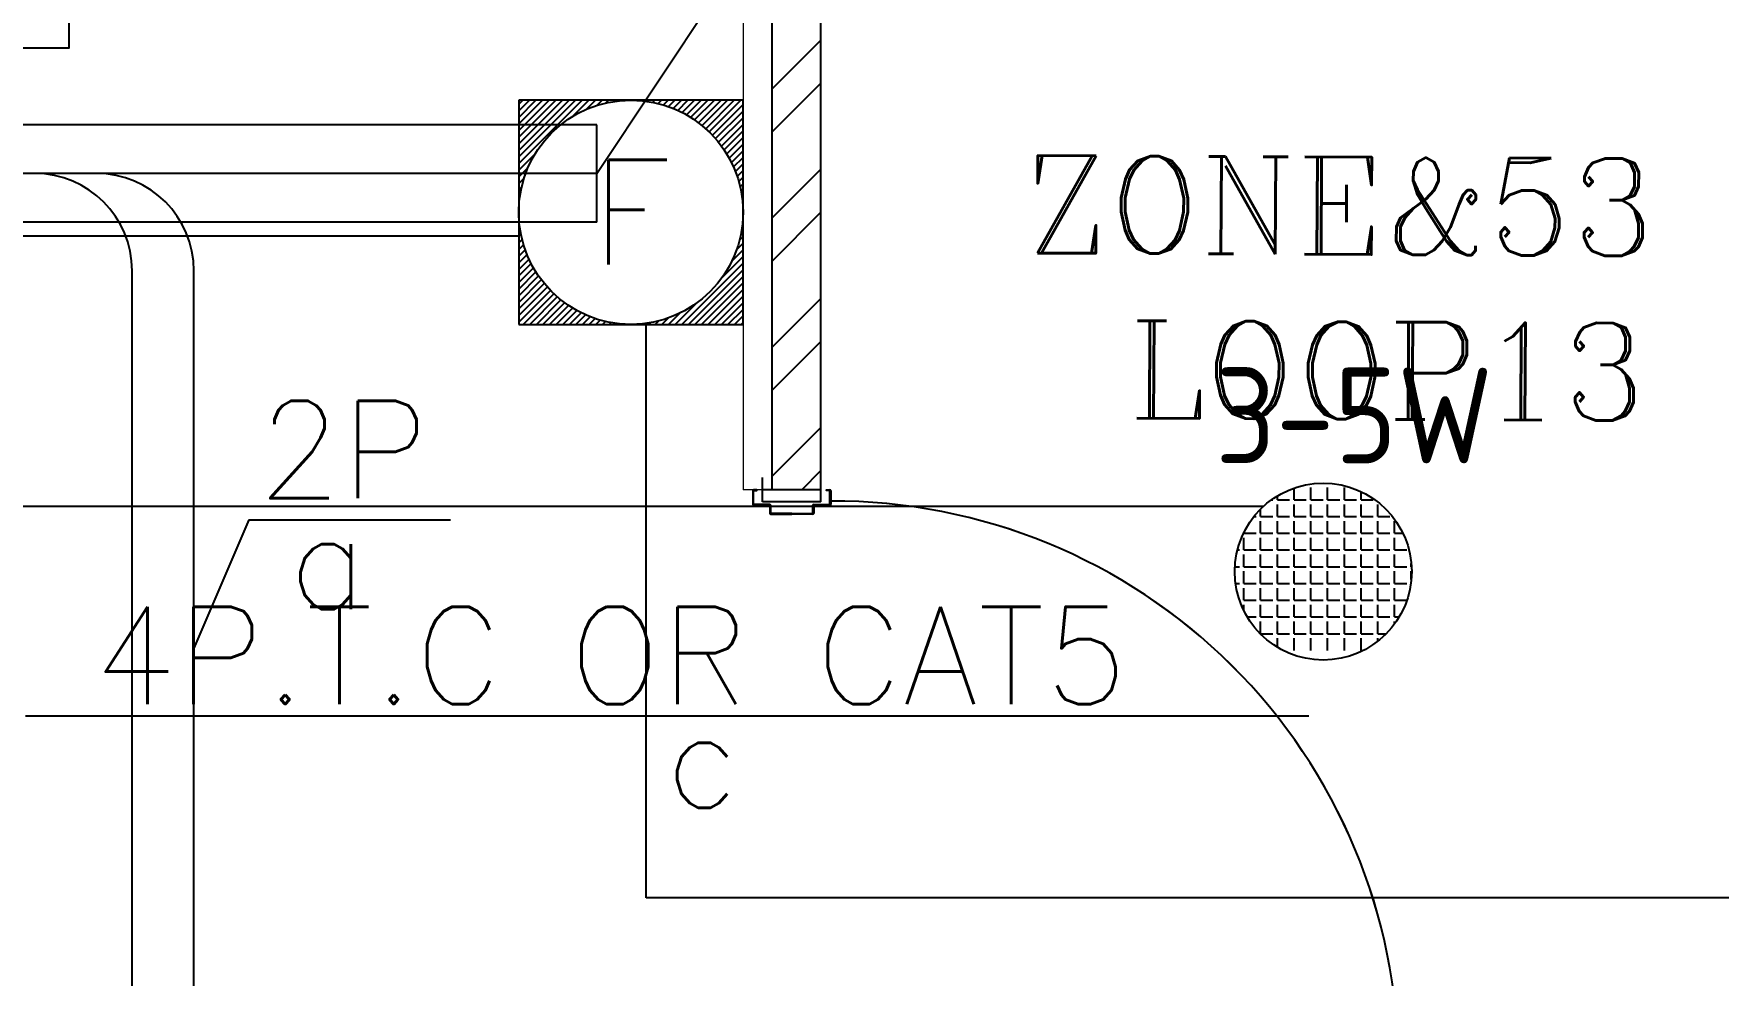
# Model space of a CAD drawing. Header units: inches. Extents: x 567429 to 582707, y 126347 to 133675.
# Drawn here: x 581721.3 to 582067.3, y 129808.1 to 130001.5 of the extents above; entities that cross this region are included whole.
import ezdxf
from ezdxf.enums import TextEntityAlignment as Align

# ---------------------------------------------------------------- set-up
doc = ezdxf.new("R2010")
doc.units = ezdxf.units.IN
doc.header["$MEASUREMENT"] = 0
doc.linetypes.add('DASHED', pattern=[0.75, 0.5, -0.25])
for name, color, linetype in [('COMPUTER WIRE', 4, 'Continuous'), ('Door', 1, 'Continuous'), ('FIRE', 3, 'Continuous'), ('FIRE WIRE', 4, 'Continuous'), ('hatch lika', 1, 'Continuous'), ('L.C C.T', 5, 'Continuous'), ('NURSE CALL', 3, 'Continuous'), ('SOUND', 3, 'Continuous'), ('SOUND WIRE', 4, 'Continuous'), ('TEL', 3, 'Continuous'), ('TEL WIRE', 4, 'Continuous'), ('wall', 4, 'Continuous'), ('wall kanaf', 4, 'Continuous'), ('wall lika', 1, 'Continuous')]:
    doc.layers.add(name, color=color, linetype=linetype)
doc.styles.add('2floorplan$0$style1', font='romans.shx', dxfattribs={"height": 40})
doc.styles.add('ISOCP', font='isocp.shx')
doc.styles.add('ROMANC', font='ROMANC.shx')
doc.styles.add('ROMANS', font='romans.shx')

# ---------------------------------------------------------------- blocks, each defined once
blk = doc.blocks.new('D-125')
at = {"layer": 'Door', "ltscale": 8}
for p, q in [((-3.12, 124.61), (-3.12, 9.21)), ((-6.82, 10.41), (-6.82, 123.41))]:
    blk.add_line(p, q, dxfattribs=at)
at = {"layer": 'Door', "color": 15, "linetype": 'DASHED'}
for p, q in [((-6.48, 8.69), (-6.48, 4.5)), ((-6.48, 8.69), (-4.47, 8.69)), ((-5.99, 8.36), (-5.99, 4.48)), ((-5.99, 8.36), (-4.47, 8.36))]:
    blk.add_line(p, q, dxfattribs=at)
at = {"layer": 'Door', "color": 15}
for p, q in [((-4.83, 8.52), (-3.37, 8.52)), ((-4.1, 7.79), (-4.1, 9.25))]:
    blk.add_line(p, q, dxfattribs=at)
at = {"layer": 'Door', "ltscale": 8}
blk.add_lwpolyline([(-4.32, 123.41), (-4.32, 124.61), (-2.72, 124.61), (-2.72, 9.21), (-4.32, 9.21), (-4.32, 10.41), (-7.22, 10.41), (-7.22, 123.41)], close=True, dxfattribs=at)
at = {"layer": 'Door'}
for points in [[(-117.67, 0), (-117.67, 4.24, 0.414214), (-117.76, 4.33), (-119.21, 4.33, -0.414214), (-119.47, 4.59), (-119.47, 7.74, 0.414214), (-119.56, 7.83), (-122.24, 7.83, 0.414214), (-122.33, 7.74), (-122.33, 7.15), (-122.5, 7.15), (-122.5, 7.74, -0.414214), (-122.24, 8), (-119.56, 8, -0.414214), (-119.3, 7.74), (-119.3, 4.59, 0.414214), (-119.21, 4.5), (-117.76, 4.5, -0.414214), (-117.5, 4.24), (-117.5, 0)], [(-7.33, 0), (-7.33, 4.24, -0.414214), (-7.24, 4.33), (-5.79, 4.33, 0.414214), (-5.53, 4.59), (-5.53, 7.74, -0.414214), (-5.44, 7.83), (-2.76, 7.83, -0.414214), (-2.67, 7.74), (-2.67, 7.15), (-2.5, 7.15), (-2.5, 7.74, 0.414214), (-2.76, 8), (-5.44, 8, 0.414214), (-5.7, 7.74), (-5.7, 4.59, -0.414214), (-5.79, 4.5), (-7.24, 4.5, 0.414214), (-7.5, 4.24), (-7.5, 0)], [(-117.67, 0), (-117.67, -4.24, -0.414214), (-117.76, -4.33), (-119.21, -4.33, 0.414214), (-119.47, -4.59), (-119.47, -7.74, -0.414214), (-119.56, -7.83), (-122.24, -7.83, -0.414214), (-122.33, -7.74), (-122.33, -7.15), (-122.5, -7.15), (-122.5, -7.74, 0.414214), (-122.24, -8), (-119.56, -8, 0.414214), (-119.3, -7.74), (-119.3, -4.59, -0.414214), (-119.21, -4.5), (-117.76, -4.5, 0.414214), (-117.5, -4.24), (-117.5, 0)], [(-7.33, 0), (-7.33, -4.24, 0.414214), (-7.24, -4.33), (-5.79, -4.33, -0.414214), (-5.53, -4.59), (-5.53, -7.74, 0.414214), (-5.44, -7.83), (-2.76, -7.83, 0.414214), (-2.67, -7.74), (-2.67, -7.15), (-2.5, -7.15), (-2.5, -7.74, -0.414214), (-2.76, -8), (-5.44, -8, -0.414214), (-5.7, -7.74), (-5.7, -4.59, 0.414214), (-5.79, -4.5), (-7.24, -4.5, -0.414214), (-7.5, -4.24), (-7.5, 0)]]:
    blk.add_lwpolyline(points, format="xyb", dxfattribs=at)
at = {"layer": 'Door', "linetype": 'Continuous', "ltscale": 100}
blk.add_circle((-4.1, 8.52), 0.4, dxfattribs=at)
at = {"layer": 'Door'}
blk.add_circle((-4.1, 8.52), 0.281, dxfattribs=at)
at = {"layer": 'Door', "linetype": 'Continuous', "ltscale": 100}
blk.add_arc((-4.1, 8.52), 116.1, 90.1071, 180.2553, dxfattribs=at)
at = {"layer": 'wall', "color": 21}
for p, q in [((-120, 6), (-125, 6)), ((-5, 6), (0, 6)), ((-120, -6), (-125, -6)), ((-5, -6), (0, -6))]:
    blk.add_line(p, q, dxfattribs=at)
at = {"layer": 'wall', "color": 21, "linetype": 'Continuous', "ltscale": 100}
for p, q in [((-120, 6), (-120, -6)), ((-5, 6), (-5, -6))]:
    blk.add_line(p, q, dxfattribs=at)
blk = doc.blocks.new('NCB')
at = {"layer": 'NURSE CALL', "color": 3}
blk.add_lwpolyline([(-30.99, 0), (-30.99, 34.31), (30.99, 34.31), (30.99, 0)], close=True, dxfattribs=at)
at = {"layer": 'NURSE CALL', "color": 2, "style": 'ROMANS'}
blk.add_text('NCB', height=20, rotation=0.517, dxfattribs=at).set_placement((-28.94, 5.99))
blk = doc.blocks.new('SPEAKER 3-5 W')
at = {"layer": 'SOUND', "color": 30, "lineweight": -2}
for p, q in [((-4.43, 6.16), (-4.32, 6.16)), ((-3.93, 6.16), (-3.93, 6.5)), ((-3.93, 6.16), (-2.89, 6.16)), ((-2.49, 6.16), (-2.49, 7.17)), ((-2.49, 6.16), (-1.45, 6.16)), ((-1.06, 6.16), (-1.06, 7.21)), ((-1.06, 6.16), (-0.01, 6.16)), ((0.38, 6.16), (0.38, 7.21)), ((0.38, 6.16), (1.42, 6.16)), ((1.82, 6.16), (1.82, 7.21)), ((1.82, 6.16), (2.86, 6.16)), ((3.25, 6.16), (3.25, 6.86)), ((3.25, 6.16), (4.3, 6.16)), ((-5.94, 4.73), (-5.76, 4.73)), ((-5.37, 4.73), (-5.37, 5.37)), ((-5.37, 4.73), (-4.32, 4.73)), ((-3.93, 4.73), (-3.93, 5.77)), ((-3.93, 4.73), (-2.89, 4.73)), ((-2.49, 4.73), (-2.49, 5.77)), ((-2.49, 4.73), (-1.45, 4.73)), ((-1.06, 4.73), (-1.06, 5.77)), ((-1.06, 4.73), (-0.01, 4.73)), ((0.38, 4.73), (0.38, 5.77)), ((0.38, 4.73), (1.42, 4.73)), ((1.82, 4.73), (1.82, 5.77)), ((1.82, 4.73), (2.86, 4.73)), ((3.25, 4.73), (3.25, 5.77)), ((3.25, 4.73), (4.3, 4.73)), ((4.69, 4.73), (4.69, 5.77)), ((4.69, 4.73), (5.73, 4.73)), ((-6.8, 3.29), (-6.8, 3.37)), ((-6.8, 3.29), (-5.76, 3.29)), ((-6.8, 1.86), (-6.8, 2.9)), ((-5.37, 3.29), (-5.37, 4.34)), ((-5.37, 3.29), (-4.32, 3.29)), ((-5.37, 1.86), (-5.37, 2.9)), ((-3.93, 3.29), (-3.93, 4.34)), ((-3.93, 3.29), (-2.89, 3.29)), ((-3.93, 1.86), (-3.93, 2.9)), ((-2.49, 3.29), (-2.49, 4.34)), ((-2.49, 3.29), (-1.45, 3.29)), ((-2.49, 1.86), (-2.49, 2.9)), ((-1.06, 3.29), (-1.06, 4.34)), ((-1.06, 3.29), (-0.01, 3.29)), ((-1.06, 1.86), (-1.06, 2.9)), ((0.38, 3.29), (0.38, 4.34)), ((0.38, 3.29), (1.42, 3.29)), ((0.38, 1.86), (0.38, 2.9)), ((1.82, 3.29), (1.82, 4.34)), ((1.82, 3.29), (2.86, 3.29)), ((1.82, 1.86), (1.82, 2.9)), ((3.25, 3.29), (3.25, 4.34)), ((3.25, 3.29), (4.3, 3.29)), ((3.25, 1.86), (3.25, 2.9)), ((4.69, 3.29), (4.69, 4.34)), ((4.69, 3.29), (5.73, 3.29)), ((4.69, 1.86), (4.69, 2.9)), ((6.12, 3.29), (6.12, 4.34)), ((6.12, 3.29), (6.84, 3.29)), ((6.12, 1.86), (6.12, 2.9)), ((-7.36, 1.86), (-7.19, 1.86)), ((-6.8, 1.86), (-5.76, 1.86)), ((-6.8, 0.42), (-6.8, 1.46)), ((-5.37, 1.86), (-4.32, 1.86)), ((-5.37, 0.42), (-5.37, 1.46)), ((-3.93, 1.86), (-2.89, 1.86)), ((-3.93, 0.42), (-3.93, 1.46)), ((-2.49, 1.86), (-1.45, 1.86)), ((-2.49, 0.42), (-2.49, 1.46)), ((-1.06, 1.86), (-0.01, 1.86)), ((-1.06, 0.42), (-1.06, 1.46)), ((0.38, 1.86), (1.42, 1.86)), ((0.38, 0.42), (0.38, 1.46)), ((1.82, 1.86), (2.86, 1.86)), ((1.82, 0.42), (1.82, 1.46)), ((3.25, 1.86), (4.3, 1.86)), ((3.25, 0.42), (3.25, 1.46)), ((4.69, 1.86), (5.73, 1.86)), ((4.69, 0.42), (4.69, 1.46)), ((6.12, 1.86), (7.17, 1.86)), ((6.12, 0.42), (6.12, 1.46)), ((-7.58, 0.42), (-7.19, 0.42)), ((-6.8, 0.42), (-5.76, 0.42)), ((-6.8, -1.02), (-6.8, 0.03)), ((-5.37, 0.42), (-4.32, 0.42)), ((-5.37, -1.02), (-5.37, 0.03)), ((-3.93, 0.42), (-2.89, 0.42)), ((-3.93, -1.02), (-3.93, 0.03)), ((-2.49, 0.42), (-1.45, 0.42)), ((-2.49, -1.02), (-2.49, 0.03)), ((-1.06, 0.42), (-0.01, 0.42)), ((-1.06, -1.02), (-1.06, 0.03)), ((0.38, 0.42), (1.42, 0.42)), ((0.38, -1.02), (0.38, 0.03)), ((1.82, 0.42), (2.86, 0.42)), ((1.82, -1.02), (1.82, 0.03)), ((3.25, 0.42), (4.3, 0.42)), ((3.25, -1.02), (3.25, 0.03)), ((4.69, 0.42), (5.73, 0.42)), ((4.69, -1.02), (4.69, 0.03)), ((6.12, 0.42), (7.17, 0.42)), ((6.12, -1.02), (6.12, 0.03)), ((7.56, 0.42), (7.56, 0.69)), ((7.56, 0.42), (7.58, 0.42)), ((7.56, -0.69), (7.56, 0.03)), ((-7.52, -1.02), (-7.19, -1.02)), ((-6.8, -1.02), (-5.76, -1.02)), ((-6.8, -2.45), (-6.8, -1.41)), ((-5.37, -1.02), (-4.32, -1.02)), ((-5.37, -2.45), (-5.37, -1.41)), ((-3.93, -1.02), (-2.89, -1.02)), ((-3.93, -2.45), (-3.93, -1.41)), ((-2.49, -1.02), (-1.45, -1.02)), ((-2.49, -2.45), (-2.49, -1.41)), ((-1.06, -1.02), (-0.01, -1.02)), ((-1.06, -2.45), (-1.06, -1.41)), ((0.38, -1.02), (1.42, -1.02)), ((0.38, -2.45), (0.38, -1.41)), ((1.82, -1.02), (2.86, -1.02)), ((1.82, -2.45), (1.82, -1.41)), ((3.25, -1.02), (4.3, -1.02)), ((3.25, -2.45), (3.25, -1.41)), ((4.69, -1.02), (5.73, -1.02)), ((4.69, -2.45), (4.69, -1.41)), ((6.12, -1.02), (7.17, -1.02)), ((6.12, -2.45), (6.12, -1.41)), ((-6.8, -2.45), (-5.76, -2.45)), ((-6.8, -3.37), (-6.8, -2.85)), ((-5.37, -2.45), (-4.32, -2.45)), ((-5.37, -3.89), (-5.37, -2.85)), ((-3.93, -2.45), (-2.89, -2.45)), ((-3.93, -3.89), (-3.93, -2.85)), ((-2.49, -2.45), (-1.45, -2.45)), ((-2.49, -3.89), (-2.49, -2.85)), ((-1.06, -2.45), (-0.01, -2.45)), ((-1.06, -3.89), (-1.06, -2.85)), ((0.38, -2.45), (1.42, -2.45)), ((0.38, -3.89), (0.38, -2.85)), ((1.82, -2.45), (2.86, -2.45)), ((1.82, -3.89), (1.82, -2.85)), ((3.25, -2.45), (4.3, -2.45)), ((3.25, -3.89), (3.25, -2.85)), ((4.69, -2.45), (5.73, -2.45)), ((4.69, -3.89), (4.69, -2.85)), ((6.12, -2.45), (7.17, -2.45)), ((6.12, -3.89), (6.12, -2.85)), ((-6.52, -3.89), (-5.76, -3.89)), ((-5.37, -3.89), (-4.32, -3.89)), ((-5.37, -5.33), (-5.37, -4.28)), ((-3.93, -3.89), (-2.89, -3.89)), ((-3.93, -5.33), (-3.93, -4.28)), ((-2.49, -3.89), (-1.45, -3.89)), ((-2.49, -5.33), (-2.49, -4.28)), ((-1.06, -3.89), (-0.01, -3.89)), ((-1.06, -5.33), (-1.06, -4.28)), ((0.38, -3.89), (1.42, -3.89)), ((0.38, -5.33), (0.38, -4.28)), ((1.82, -3.89), (2.86, -3.89)), ((1.82, -5.33), (1.82, -4.28)), ((3.25, -3.89), (4.3, -3.89)), ((3.25, -5.33), (3.25, -4.28)), ((4.69, -3.89), (5.73, -3.89)), ((4.69, -5.33), (4.69, -4.28)), ((6.12, -3.89), (6.52, -3.89)), ((6.12, -4.49), (6.12, -4.28)), ((-5.37, -5.33), (-4.32, -5.33)), ((-3.93, -5.33), (-2.89, -5.33)), ((-3.93, -6.5), (-3.93, -5.72)), ((-2.49, -5.33), (-1.45, -5.33)), ((-2.49, -6.76), (-2.49, -5.72)), ((-1.06, -5.33), (-0.01, -5.33)), ((-1.06, -6.76), (-1.06, -5.72)), ((0.38, -5.33), (1.42, -5.33)), ((0.38, -6.76), (0.38, -5.72)), ((1.82, -5.33), (2.86, -5.33)), ((1.82, -6.76), (1.82, -5.72)), ((3.25, -5.33), (4.3, -5.33)), ((3.25, -6.76), (3.25, -5.72)), ((4.69, -5.33), (5.41, -5.33)), ((4.69, -5.97), (4.69, -5.72))]:
    blk.add_line(p, q, dxfattribs=at)
at = {"layer": 'SOUND', "color": 3, "lineweight": -2}
blk.add_ellipse((0, 0), major_axis=(-5.37, 5.37), ratio=1, start_param=3.926991, end_param=10.210176, dxfattribs=at)
at = {"layer": 'SOUND', "color": 2, "style": 'ISOCP'}
blk.add_text('3-5W', height=8.226, dxfattribs=at).set_placement((2.66, 13.42), align=Align.MIDDLE)
blk = doc.blocks.new('F')
at = {"layer": 'FIRE', "color": 1}
for p, q in [((-23.04, 22.22), (-22.22, 23.04)), ((-23.04, 20.86), (-20.86, 23.04)), ((-23.04, 19.5), (-19.5, 23.04)), ((-23.04, 18.14), (-18.14, 23.04)), ((-23.04, 16.79), (-16.79, 23.04)), ((-23.04, 15.43), (-15.43, 23.04)), ((-23.04, 14.07), (-14.07, 23.04)), ((-23.04, 12.71), (-12.71, 23.04)), ((-23.04, 11.36), (-11.36, 23.04)), ((-23.04, 10), (-10, 23.04)), ((-12.03, 19.64), (-8.64, 23.04)), ((-9.2, 21.12), (-7.28, 23.04)), ((-7.02, 21.94), (-5.93, 23.04)), ((-5.15, 22.45), (-4.57, 23.04)), ((-3.47, 22.77), (-3.21, 23.04)), ((-1.94, 22.95), (-1.85, 23.04)), ((-0.5, 23.03), (-0.5, 23.04)), ((0.85, 23.02), (0.86, 23.04)), ((2.12, 22.94), (2.22, 23.04)), ((3.33, 22.79), (3.58, 23.04)), ((4.49, 22.59), (4.93, 23.04)), ((5.6, 22.35), (6.29, 23.04)), ((6.66, 22.05), (7.65, 23.04)), ((7.69, 21.72), (9.01, 23.04)), ((8.67, 21.34), (10.36, 23.04)), ((9.62, 20.93), (11.72, 23.04)), ((10.53, 20.49), (13.08, 23.04)), ((11.41, 20.01), (14.43, 23.04)), ((12.26, 19.5), (15.79, 23.04)), ((13.08, 18.96), (17.15, 23.04)), ((13.87, 18.4), (18.51, 23.04)), ((14.63, 17.8), (19.86, 23.04)), ((15.36, 17.17), (21.22, 23.04)), ((16.06, 16.52), (22.58, 23.04)), ((16.73, 15.83), (23.04, 22.14)), ((17.38, 15.12), (23.04, 20.78)), ((18, 14.38), (23.04, 19.42)), ((18.58, 13.61), (23.04, 18.06)), ((19.14, 12.81), (23.04, 16.71)), ((19.67, 11.98), (23.04, 15.35)), ((20.17, 11.13), (23.04, 13.99)), ((-23.04, 8.64), (-19.64, 12.03)), ((20.64, 10.23), (23.04, 12.63)), ((21.07, 9.31), (23.04, 11.28)), ((-23.04, 7.28), (-21.12, 9.2)), ((-23.04, 5.93), (-21.94, 7.02)), ((21.47, 8.35), (23.04, 9.92)), ((21.83, 7.36), (23.04, 8.56)), ((22.15, 6.32), (23.04, 7.2)), ((-23.04, 4.57), (-22.45, 5.15)), ((-23.04, 3.21), (-22.77, 3.47)), ((22.43, 5.24), (23.04, 5.85)), ((22.66, 4.12), (23.04, 4.49)), ((-23.04, 1.85), (-22.95, 1.94)), ((-23.04, 0.5), (-23.03, 0.5)), ((22.85, 2.94), (23.04, 3.13)), ((22.97, 1.71), (23.04, 1.77)), ((-23.04, -0.86), (-23.02, -0.85)), ((-23.04, -2.22), (-22.94, -2.12)), ((-23.04, -3.58), (-22.79, -3.33)), ((22.91, -2.43), (23.04, -2.3)), ((23.02, -0.96), (23.04, -0.94)), ((-23.04, -4.93), (-22.59, -4.49)), ((-23.04, -6.29), (-22.35, -5.6)), ((-23.04, -7.65), (-22.05, -6.66)), ((21.71, -7.69), (23.04, -6.37)), ((22.31, -5.74), (23.04, -5.01)), ((22.68, -4.01), (23.04, -3.66)), ((-23.04, -9.01), (-21.72, -7.69)), ((-23.04, -10.36), (-21.34, -8.67)), ((-23.04, -11.72), (-20.93, -9.62)), ((18.78, -13.34), (23.04, -9.09)), ((20.74, -10.02), (23.04, -7.73)), ((-23.04, -13.08), (-20.49, -10.53)), ((-23.04, -14.43), (-20.01, -11.41)), ((-23.04, -15.79), (-19.5, -12.26)), ((-23.04, -17.15), (-18.96, -13.08)), ((10.44, -23.04), (23.04, -10.44)), ((11.8, -23.04), (23.04, -11.8)), ((13.16, -23.04), (23.04, -13.16)), ((-23.04, -18.51), (-18.4, -13.87)), ((-23.04, -19.86), (-17.8, -14.63)), ((-23.04, -21.22), (-17.17, -15.36)), ((-23.04, -22.58), (-16.52, -16.06)), ((-22.14, -23.04), (-15.83, -16.73)), ((14.51, -23.04), (23.04, -14.51)), ((15.87, -23.04), (23.04, -15.87)), ((17.23, -23.04), (23.04, -17.23)), ((-20.78, -23.04), (-15.12, -17.38)), ((-19.42, -23.04), (-14.38, -18)), ((-18.06, -23.04), (-13.61, -18.58)), ((-16.71, -23.04), (-12.81, -19.14)), ((-15.35, -23.04), (-11.98, -19.67)), ((-13.99, -23.04), (-11.13, -20.17)), ((-12.63, -23.04), (-10.23, -20.64)), ((7.73, -23.04), (10.02, -20.74)), ((9.09, -23.04), (13.34, -18.78)), ((18.59, -23.04), (23.04, -18.59)), ((19.94, -23.04), (23.04, -19.94)), ((-11.28, -23.04), (-9.31, -21.07)), ((-9.92, -23.04), (-8.35, -21.47)), ((-8.56, -23.04), (-7.36, -21.83)), ((-7.2, -23.04), (-6.32, -22.15)), ((-5.85, -23.04), (-5.24, -22.43)), ((-4.49, -23.04), (-4.12, -22.66)), ((-3.13, -23.04), (-2.94, -22.85)), ((-1.77, -23.04), (-1.71, -22.97)), ((0.94, -23.04), (0.96, -23.02)), ((2.3, -23.04), (2.43, -22.91)), ((3.66, -23.04), (4.01, -22.68)), ((5.01, -23.04), (5.74, -22.31)), ((6.37, -23.04), (7.69, -21.71)), ((21.3, -23.04), (23.04, -21.3)), ((22.66, -23.04), (23.04, -22.66))]:
    blk.add_line(p, q, dxfattribs=at)
at = {"layer": 'FIRE'}
for p, q in [((-23.04, 23.04), (-23.04, -23.04)), ((23.04, 23.04), (-23.04, 23.04)), ((23.04, -23.04), (23.04, 23.04)), ((-23.04, -23.04), (23.04, -23.04))]:
    blk.add_line(p, q, dxfattribs=at)
at = {"layer": 'FIRE', "color": 1}
blk.add_ellipse((0, 0), major_axis=(0, 23.04), ratio=1, start_param=4.712356312466597, end_param=10.99554161964618, dxfattribs=at)
at = {"layer": 'FIRE', "color": 1, "style": 'ROMANS'}
blk.add_text('F', height=21.5, dxfattribs=at).set_placement((0, 0), align=Align.MIDDLE)

msp = doc.modelspace()

# ---------------------------------------------------------------- linework, layer by layer
at = {"layer": 'COMPUTER WIRE'}
for p, q in [((581836.94, 129972.76), (581895.98, 130061.45)), ((581741.51, 129361.15), (581741.51, 129952.76))]:
    msp.add_line(p, q, dxfattribs=at)
msp.add_arc((581721.51, 129952.76, 0), 20, 0, 90, dxfattribs=at)
at = {"layer": 'Door', "color": 15}
for p, q in [((581868.99, 129907.53), (581868.99, 129904.85)), ((581869.16, 129904.85), (581869.16, 129907.53)), ((581869.84, 129907.79), (581869.24, 129907.79)), ((581869.24, 129907.62), (581869.84, 129907.62)), ((581869.84, 129907.62), (581869.84, 129907.79)), ((581884.13, 129907.62), (581884.13, 129907.79)), ((581884.13, 129907.79), (581884.73, 129907.79)), ((581884.73, 129907.62), (581884.13, 129907.62)), ((581884.82, 129904.85), (581884.82, 129907.53)), ((581884.99, 129907.53), (581884.99, 129904.85)), ((581872.4, 129904.76), (581869.24, 129904.76)), ((581869.24, 129904.59), (581872.4, 129904.59)), ((581872.49, 129904.5), (581872.49, 129903.05)), ((581872.66, 129903.05), (581872.66, 129904.5)), ((581881.32, 129903.05), (581881.32, 129904.5)), ((581881.49, 129904.5), (581881.49, 129903.05)), ((581881.57, 129904.76), (581884.73, 129904.76)), ((581884.73, 129904.59), (581881.57, 129904.59)), ((581876.99, 129902.96), (581872.74, 129902.96)), ((581872.74, 129902.79), (581876.99, 129902.79)), ((581876.99, 129902.96), (581881.23, 129902.96)), ((581881.23, 129902.79), (581876.99, 129902.79))]:
    msp.add_line(p, q, dxfattribs=at)
at = {"layer": 'Door', "color": 15, "ltscale": 8}
msp.add_line((581882.99, 129907.79), (581870.99, 129907.79), dxfattribs=at)
at = {"layer": 'Door', "color": 15}
for centre, radius, start, end in [((581869.24, 129907.53), 0.257, 90, 180), ((581869.24, 129907.53), 0.0855, 90, 180), ((581884.73, 129907.53), 0.257, 0, 90), ((581884.73, 129907.53), 0.0855, 0, 90), ((581869.24, 129904.85), 0.257, 180, 270), ((581869.24, 129904.85), 0.0855, 180, 270), ((581872.4, 129904.5), 0.256, 360, 90), ((581872.4, 129904.5), 0.0855, 360, 90), ((581881.57, 129904.5), 0.256, 90, 180), ((581881.57, 129904.5), 0.0855, 90, 180), ((581884.73, 129904.85), 0.0855, 270, 360), ((581884.73, 129904.85), 0.257, 270, 360), ((581872.74, 129903.05), 0.257, 180, 270), ((581872.74, 129903.05), 0.0855, 180, 270), ((581881.23, 129903.05), 0.0855, 270, 360), ((581881.23, 129903.05), 0.257, 270, 0)]:
    msp.add_arc(centre, radius, start, end, dxfattribs=at)
at = {"layer": 'Door', "color": 15, "linetype": 'Continuous', "ltscale": 100}
msp.add_arc((581885.5, 129789.39), 116.1, 0.1071, 90.2553, dxfattribs=at)
at = {"layer": 'FIRE WIRE'}
for p, q in [((581820.91, 129959.86), (581562.36, 129959.86)), ((581847.07, 129823.98), (581847.07, 129941.76)), ((582560.91, 129823.98), (581847.07, 129823.98))]:
    msp.add_line(p, q, dxfattribs=at)
at = {"layer": 'hatch lika', "color": 15}
for p, q in [((581872.99, 129990.13), (581882.99, 130000.13)), ((581872.99, 129981.3), (581882.99, 129991.3)), ((581872.99, 129963.62), (581882.99, 129973.62)), ((581872.99, 129954.78), (581882.99, 129964.78)), ((581872.99, 129937.1), (581882.99, 129947.1)), ((581872.99, 129928.26), (581882.99, 129938.26)), ((581872.99, 129910.59), (581882.99, 129920.59)), ((581879.03, 129907.79), (581882.99, 129911.75))]:
    msp.add_line(p, q, dxfattribs=at)
at = {"layer": 'L.C C.T', "color": 2, "ltscale": 7}
for p, q in [((581836.94, 129982.76), (580423.53, 129982.76)), ((581836.94, 129962.76), (576906.21, 129962.76))]:
    msp.add_line(p, q, dxfattribs=at)
at = {"layer": 'L.C C.T', "color": 2}
msp.add_line((581836.94, 129962.76), (581836.94, 129982.76), dxfattribs=at)
at = {"layer": 'L.C C.T'}
msp.add_line((581836.94, 129972.76), (580413.53, 129972.76), dxfattribs=at)
at = {"layer": 'NURSE CALL', "color": 30}
msp.add_line((581719.61, 129861.35), (581983.2, 129861.35), dxfattribs=at)
at = {"layer": 'SOUND WIRE'}
msp.add_line((581459.67, 129904.45, 0), (581973.92, 129904.45, 0), dxfattribs=at)
at = {"layer": 'TEL', "color": 30, "ltscale": 180}
for q in [(581754.2, 129875.25), (581806.88, 129901.62)]:
    msp.add_line((581765.45, 129901.62), q, dxfattribs=at)
at = {"layer": 'TEL WIRE'}
msp.add_line((581754.2, 129364.53), (581754.2, 129952.76), dxfattribs=at)
msp.add_arc((581734.2, 129952.76), 20, 0, 90, dxfattribs=at)
at = {"layer": 'wall kanaf', "color": 15, "lineweight": 20, "ltscale": 0.1}
for p in [(581866.99, 130032.79), (581872.99, 129907.79)]:
    msp.add_line(p, (581866.99, 129907.79), dxfattribs=at)
at = {"layer": 'wall lika', "color": 15}
for p, q in [((581872.99, 129907.79), (581872.99, 130390.29)), ((581882.99, 129907.79), (581882.99, 130390.29)), ((581882.99, 129907.79), (581872.99, 129907.79))]:
    msp.add_line(p, q, dxfattribs=at)

# ---------------------------------------------------------------- block references
at = {"layer": 'Door', "linetype": 'Continuous', "rotation": 270}
msp.add_blockref('D-125', (581876.99, 129785.29), dxfattribs=at)
at = {"layer": 'FIRE'}
msp.add_blockref('F', (581843.95, 129964.79), dxfattribs=at)
at = {"layer": 'NURSE CALL', "linetype": 'Continuous', "ltscale": 7, "xscale": 1.000002000015229, "yscale": 1.000002000015229, "zscale": 1.000002000015229}
msp.add_blockref('NCB', (581697.5, 129998.48), dxfattribs=at)
at = {"layer": 'SOUND', "color": 3, "xscale": 2.392756315064617, "yscale": 2.392756315064617, "zscale": 2.392756315064617}
msp.add_blockref('SPEAKER 3-5 W', (581986.14, 129891, 0), dxfattribs=at)

# ---------------------------------------------------------------- texts
at = {"layer": 'FIRE', "color": 2, "style": 'ROMANC'}
msp.add_text('LOOP13', height=20, rotation=359.7148, dxfattribs=at).set_placement((581946.16, 129922.53))
at = {"layer": 'NURSE CALL', "color": 2, "style": 'ROMANS'}
for s, p in [('4P.T.C OR CAT5', (581733.51, 129863.79)), ('c', (581850.88, 129842.51))]:
    msp.add_text(s, height=20, dxfattribs=at).set_placement(p)
at = {"layer": 'SOUND', "color": 2, "linetype": 'Continuous', "style": 'ROMANC'}
msp.add_text('ZONE&53', height=20, rotation=359.7193, dxfattribs=at).set_placement((581924.86, 129956.44, 0))
at = {"layer": 'TEL', "color": 2, "ltscale": 20, "style": '2floorplan$0$style1'}
for s, p in [('2P', (581767.31, 129906.07)), ('a', (581773.54, 129883.28))]:
    msp.add_text(s, height=20, dxfattribs=at).set_placement(p)

doc.saveas('drawing.dxf')
